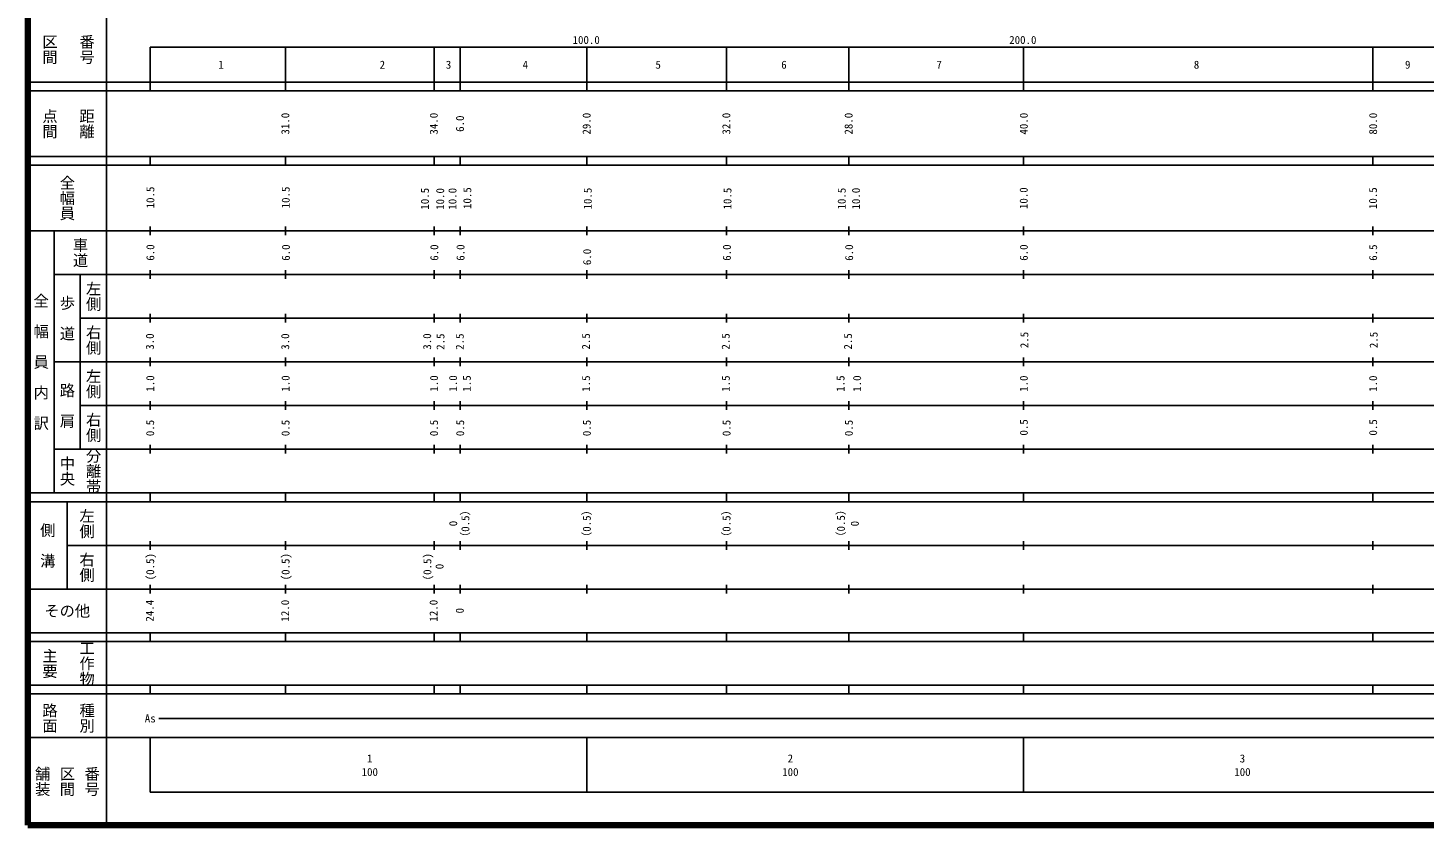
# Model space of a CAD drawing. Units: millimetres on the paper, enlarged 1000 times. Extents: x 40000 to 680000, y 20000 to 380000.
# Drawn here: x 40000 to 359737, y 20000 to 202409 of the extents above; entities that cross this region are included whole.
import ezdxf
from ezdxf.enums import TextEntityAlignment as Align

# ---------------------------------------------------------------- set-up
doc = ezdxf.new("R2010")
doc.units = ezdxf.units.MM
doc.header["$LTSCALE"] = 1000
doc.layers.add('M-TTL', color=2, linetype='Continuous', lineweight=140)
doc.layers.add('M-TTL-BAND', color=7, linetype='Continuous', lineweight=25)
doc.styles.add('@ＭＳ ゴシック', font='')
doc.styles.add('ＭＳ ゴシック', font='')
doc.styles.get('@ＭＳ ゴシック').set_extended_font_data('@MS Gothic')
doc.styles.get('ＭＳ ゴシック').set_extended_font_data('MS Gothic')

msp = doc.modelspace()

# ---------------------------------------------------------------- linework, layer by layer
at = {"layer": 'M-TTL'}
for p, q in [((40000, 380000), (40000, 20000)), ((40000, 20000), (680000, 20000))]:
    msp.add_line(p, q, dxfattribs=at)
at = {"layer": 'M-TTL-BAND'}
for p, q in [((58000, 370000), (58000, 20000)), ((68000, 198000), (579000, 198000)), ((68000, 198000), (68000, 188000)), ((99000, 198000), (99000, 188000)), ((133000, 198000), (133000, 188000)), ((139000, 198000), (139000, 188000)), ((168000, 198000), (168000, 188000)), ((200000, 198000), (200000, 188000)), ((228000, 198000), (228000, 188000)), ((268000, 198000), (268000, 188000)), ((348000, 198000), (348000, 188000)), ((40000, 190000), (579000, 190000)), ((40000, 188000), (579000, 188000)), ((40000, 173000), (579000, 173000)), ((68000, 171000), (68000, 173000)), ((99000, 173000), (99000, 171000)), ((133000, 173000), (133000, 171000)), ((139000, 173000), (139000, 171000)), ((168000, 173000), (168000, 171000)), ((200000, 173000), (200000, 171000)), ((228000, 173000), (228000, 171000)), ((268000, 171000), (268000, 173000)), ((348000, 171000), (348000, 173000)), ((40000, 171000), (579000, 171000)), ((68000, 155000), (68000, 157000)), ((99000, 157000), (99000, 155000)), ((133000, 157000), (133000, 155000)), ((139000, 157000), (139000, 155000)), ((168000, 157000), (168000, 155000)), ((200000, 157000), (200000, 155000)), ((228000, 157000), (228000, 155000)), ((268000, 155000), (268000, 157000)), ((348000, 155000), (348000, 157000)), ((40000, 156000), (579000, 156000)), ((46000, 96000), (46000, 156000)), ((46000, 146000), (579000, 146000)), ((52000, 146000), (52000, 106000)), ((68000, 145000), (68000, 147000)), ((99000, 147000), (99000, 145000)), ((133000, 147000), (133000, 145000)), ((139000, 147000), (139000, 145000)), ((168000, 147000), (168000, 145000)), ((200000, 147000), (200000, 145000)), ((228000, 147000), (228000, 145000)), ((268000, 145000), (268000, 147000)), ((348000, 145000), (348000, 147000)), ((52000, 136000), (579000, 136000)), ((68000, 135000), (68000, 137000)), ((99000, 137000), (99000, 135000)), ((133000, 137000), (133000, 135000)), ((139000, 137000), (139000, 135000)), ((168000, 137000), (168000, 135000)), ((200000, 137000), (200000, 135000)), ((228000, 137000), (228000, 135000)), ((268000, 135000), (268000, 137000)), ((348000, 135000), (348000, 137000)), ((46000, 126000), (579000, 126000)), ((68000, 125000), (68000, 127000)), ((99000, 127000), (99000, 125000)), ((133000, 127000), (133000, 125000)), ((139000, 127000), (139000, 125000)), ((168000, 127000), (168000, 125000)), ((200000, 127000), (200000, 125000)), ((228000, 127000), (228000, 125000)), ((268000, 125000), (268000, 127000)), ((348000, 125000), (348000, 127000)), ((52000, 116000), (579000, 116000)), ((68000, 115000), (68000, 117000)), ((99000, 117000), (99000, 115000)), ((133000, 117000), (133000, 115000)), ((139000, 117000), (139000, 115000)), ((168000, 117000), (168000, 115000)), ((200000, 117000), (200000, 115000)), ((228000, 117000), (228000, 115000)), ((268000, 115000), (268000, 117000)), ((348000, 115000), (348000, 117000)), ((46000, 106000), (579000, 106000)), ((68000, 105000), (68000, 107000)), ((99000, 107000), (99000, 105000)), ((133000, 107000), (133000, 105000)), ((139000, 107000), (139000, 105000)), ((168000, 107000), (168000, 105000)), ((200000, 107000), (200000, 105000)), ((228000, 107000), (228000, 105000)), ((268000, 105000), (268000, 107000)), ((348000, 105000), (348000, 107000)), ((40000, 96000), (579000, 96000)), ((68000, 94000), (68000, 96000)), ((99000, 96000), (99000, 94000)), ((133000, 96000), (133000, 94000)), ((139000, 96000), (139000, 94000)), ((168000, 96000), (168000, 94000)), ((200000, 96000), (200000, 94000)), ((228000, 96000), (228000, 94000)), ((268000, 94000), (268000, 96000)), ((348000, 94000), (348000, 96000)), ((40000, 94000), (579000, 94000)), ((49000, 94000), (49000, 74000)), ((49000, 84000), (579000, 84000)), ((68000, 83000), (68000, 85000)), ((99000, 85000), (99000, 83000)), ((133000, 85000), (133000, 83000)), ((139000, 85000), (139000, 83000)), ((168000, 85000), (168000, 83000)), ((200000, 85000), (200000, 83000)), ((228000, 85000), (228000, 83000)), ((268000, 83000), (268000, 85000)), ((348000, 83000), (348000, 85000)), ((40000, 74000), (579000, 74000)), ((68000, 73000), (68000, 75000)), ((99000, 75000), (99000, 73000)), ((133000, 75000), (133000, 73000)), ((139000, 75000), (139000, 73000)), ((168000, 75000), (168000, 73000)), ((200000, 75000), (200000, 73000)), ((228000, 75000), (228000, 73000)), ((268000, 73000), (268000, 75000)), ((348000, 73000), (348000, 75000)), ((40000, 64000), (579000, 64000)), ((68000, 62000), (68000, 64000)), ((99000, 64000), (99000, 62000)), ((133000, 64000), (133000, 62000)), ((139000, 64000), (139000, 62000)), ((168000, 64000), (168000, 62000)), ((200000, 64000), (200000, 62000)), ((228000, 64000), (228000, 62000)), ((268000, 62000), (268000, 64000)), ((348000, 62000), (348000, 64000)), ((40000, 62000), (579000, 62000)), ((40000, 52000), (579000, 52000)), ((68000, 50000), (68000, 52000)), ((99000, 52000), (99000, 50000)), ((133000, 52000), (133000, 50000)), ((139000, 52000), (139000, 50000)), ((168000, 52000), (168000, 50000)), ((200000, 52000), (200000, 50000)), ((228000, 52000), (228000, 50000)), ((268000, 50000), (268000, 52000)), ((348000, 50000), (348000, 52000)), ((40000, 50000), (579000, 50000)), ((69953, 44406), (550777, 44406)), ((40000, 40000), (579000, 40000)), ((68000, 40000), (68000, 27500)), ((168000, 40000), (168000, 27500)), ((268000, 40000), (268000, 27500)), ((68000, 27500), (579000, 27500))]:
    msp.add_line(p, q, dxfattribs=at)

# ---------------------------------------------------------------- texts
for s, height, rotation, style, p in [('区間', 2566, 270, '@ＭＳ ゴシック', (45000, 197500)), ('番号', 2566, 270, '@ＭＳ ゴシック', (53500, 197500)), ('点間', 2566, 270, '@ＭＳ ゴシック', (45000, 180500)), ('距離', 2566, 270, '@ＭＳ ゴシック', (53500, 180500)), ('31.0', 1833, 90, 'ＭＳ ゴシック', (98936, 180500)), ('34.0', 1833, 90, 'ＭＳ ゴシック', (132936, 180500)), ('29.0', 1833, 90, 'ＭＳ ゴシック', (167936, 180500)), ('32.0', 1833, 90, 'ＭＳ ゴシック', (199936, 180500)), ('28.0', 1833, 90, 'ＭＳ ゴシック', (227936, 180500)), ('40.0', 1833, 90, 'ＭＳ ゴシック', (268058, 180500)), ('80.0', 1833, 90, 'ＭＳ ゴシック', (348058, 180500)), ('6.0', 1833, 90, 'ＭＳ ゴシック', (138936, 180500)), ('全幅員', 2566, 270, '@ＭＳ ゴシック', (49000, 163500)), ('10.5', 1833, 90, 'ＭＳ ゴシック', (68031, 163611)), ('10.5', 1833, 90, 'ＭＳ ゴシック', (99031, 163611)), ('10.5', 1833, 90, 'ＭＳ ゴシック', (130899, 163324)), ('10.0', 1833, 90, 'ＭＳ ゴシック', (134407, 163273)), ('10.0', 1833, 90, 'ＭＳ ゴシック', (137223, 163310)), ('10.5', 1833, 90, 'ＭＳ ゴシック', (140619, 163463)), ('10.5', 1833, 90, 'ＭＳ ゴシック', (168202, 163354)), ('10.5', 1833, 90, 'ＭＳ ゴシック', (200202, 163354)), ('10.5', 1833, 90, 'ＭＳ ゴシック', (226359, 163347)), ('10.0', 1833, 90, 'ＭＳ ゴシック', (229637, 163347)), ('10.0', 1833, 90, 'ＭＳ ゴシック', (268027, 163447)), ('10.5', 1833, 90, 'ＭＳ ゴシック', (348027, 163447)), ('車道', 2566, 270, '@ＭＳ ゴシック', (52000, 151000)), ('6.0', 1833, 90, 'ＭＳ ゴシック', (68031, 151018)), ('6.0', 1833, 90, 'ＭＳ ゴシック', (99058, 151000)), ('6.0', 1833, 90, 'ＭＳ ゴシック', (133058, 151000)), ('6.0', 1833, 90, 'ＭＳ ゴシック', (139058, 151000)), ('6.0', 1833, 90, 'ＭＳ ゴシック', (168058, 150000)), ('6.0', 1833, 90, 'ＭＳ ゴシック', (200058, 151000)), ('6.0', 1833, 90, 'ＭＳ ゴシック', (228058, 151000)), ('6.0', 1833, 90, 'ＭＳ ゴシック', (268058, 151000)), ('6.5', 1833, 90, 'ＭＳ ゴシック', (348058, 151000)), ('左側', 2566, 270, '@ＭＳ ゴシック', (55000, 141000)), ('全\u3000幅\u3000員\u3000内\u3000訳', 2566, 270, '@ＭＳ ゴシック', (43000, 126000)), ('歩\u3000道', 2566, 270, '@ＭＳ ゴシック', (49000, 136000)), ('右側', 2566, 270, '@ＭＳ ゴシック', (55000, 131000)), ('3.0', 1833, 90, 'ＭＳ ゴシック', (67918, 130635)), ('3.0', 1833, 90, 'ＭＳ ゴシック', (98918, 130635)), ('3.0', 1833, 90, 'ＭＳ ゴシック', (131418, 130650)), ('2.5', 1833, 90, 'ＭＳ ゴシック', (134473, 130618)), ('2.5', 1833, 90, 'ＭＳ ゴシック', (138891, 130627)), ('2.5', 1833, 90, 'ＭＳ ゴシック', (167796, 130677)), ('2.5', 1833, 90, 'ＭＳ ゴシック', (199796, 130677)), ('2.5', 1833, 90, 'ＭＳ ゴシック', (227796, 130677)), ('2.5', 1833, 90, 'ＭＳ ゴシック', (268189, 131000)), ('2.5', 1833, 90, 'ＭＳ ゴシック', (348189, 131000)), ('左側', 2566, 270, '@ＭＳ ゴシック', (55000, 121000)), ('1.0', 1833, 90, 'ＭＳ ゴシック', (68004, 121045)), ('1.0', 1833, 90, 'ＭＳ ゴシック', (99004, 121045)), ('1.0', 1833, 90, 'ＭＳ ゴシック', (133004, 121045)), ('1.0', 1833, 90, 'ＭＳ ゴシック', (137360, 121057)), ('1.5', 1833, 90, 'ＭＳ ゴシック', (140508, 121057)), ('1.5', 1833, 90, 'ＭＳ ゴシック', (167823, 121022)), ('1.5', 1833, 90, 'ＭＳ ゴシック', (199823, 121022)), ('1.5', 1833, 90, 'ＭＳ ゴシック', (226091, 121022)), ('1.0', 1833, 90, 'ＭＳ ゴシック', (229884, 121022)), ('1.0', 1833, 90, 'ＭＳ ゴシック', (268058, 121000)), ('1.0', 1833, 90, 'ＭＳ ゴシック', (348058, 121000)), ('路\u3000肩', 2566, 270, '@ＭＳ ゴシック', (49000, 116000)), ('右側', 2566, 270, '@ＭＳ ゴシック', (55000, 111000)), ('0.5', 1833, 90, 'ＭＳ ゴシック', (67985, 110865)), ('0.5', 1833, 90, 'ＭＳ ゴシック', (98985, 110865)), ('0.5', 1833, 90, 'ＭＳ ゴシック', (132985, 110865)), ('0.5', 1833, 90, 'ＭＳ ゴシック', (138985, 110865)), ('0.5', 1833, 90, 'ＭＳ ゴシック', (167985, 110865)), ('0.5', 1833, 90, 'ＭＳ ゴシック', (199985, 110865)), ('0.5', 1833, 90, 'ＭＳ ゴシック', (227985, 110865)), ('0.5', 1833, 90, 'ＭＳ ゴシック', (268058, 111000)), ('0.5', 1833, 90, 'ＭＳ ゴシック', (348058, 111000)), ('分離帯', 2566, 270, '@ＭＳ ゴシック', (55000, 101000)), ('中央', 2566, 270, '@ＭＳ ゴシック', (49000, 101000)), ('左側', 2566, 270, '@ＭＳ ゴシック', (53500, 89000)), ('（0.5）', 1833, 90, 'ＭＳ ゴシック', (140166, 88979)), ('（0.5）', 1833, 90, 'ＭＳ ゴシック', (167980, 88990)), ('（0.5）', 1833, 90, 'ＭＳ ゴシック', (199980, 88990)), ('（0.5）', 1833, 90, 'ＭＳ ゴシック', (226182, 89059)), ('側\u3000溝', 2566, 270, '@ＭＳ ゴシック', (44500, 84000)), ('0', 1833, 90, 'ＭＳ ゴシック', (137390, 89000)), ('0', 1833, 90, 'ＭＳ ゴシック', (229362, 88979)), ('右側', 2566, 270, '@ＭＳ ゴシック', (53500, 79000)), ('(0.5)', 1833, 90, 'ＭＳ ゴシック', (67997, 79125)), ('(0.5)', 1833, 90, 'ＭＳ ゴシック', (98997, 79125)), ('(0.5)', 1833, 90, 'ＭＳ ゴシック', (131473, 79120)), ('0', 1833, 90, 'ＭＳ ゴシック', (134262, 79164)), ('24.4', 1833, 90, 'ＭＳ ゴシック', (67895, 69055)), ('12.0', 1833, 90, 'ＭＳ ゴシック', (98895, 69055)), ('12.0', 1833, 90, 'ＭＳ ゴシック', (132895, 69055)), ('0', 1833, 90, 'ＭＳ ゴシック', (138895, 69055)), ('工作物', 2566, 270, '@ＭＳ ゴシック', (53500, 57000)), ('主要', 2566, 270, '@ＭＳ ゴシック', (45000, 57000)), ('路面', 2566, 270, '@ＭＳ ゴシック', (45000, 44500)), ('種別', 2566, 270, '@ＭＳ ゴシック', (53500, 44500)), ('舗装', 2566, 270, '@ＭＳ ゴシック', (43333, 30000)), ('区間', 2566, 270, '@ＭＳ ゴシック', (49000, 30000)), ('番号', 2566, 270, '@ＭＳ ゴシック', (54667, 30000))]:
    msp.add_text(s, height=height, rotation=rotation, dxfattribs=dict(at, style=style)).set_placement(p, align=Align.MIDDLE_CENTER)
at = {"layer": 'M-TTL-BAND', "style": 'ＭＳ ゴシック'}
for s, p in [('100.0', (167844, 198195)), ('200.0', (267844, 198195))]:
    msp.add_text(s, height=1833, dxfattribs=at).set_placement(p, align=Align.BOTTOM_CENTER)
for s, height, p in [('1', 1833, (84224, 194000)), ('2', 1833, (121171, 194000)), ('3', 1833, (136327, 194000)), ('4', 1833, (153922, 194000)), ('5', 1833, (184334, 194000)), ('6', 1833, (213141, 194000)), ('7', 1833, (248686, 194000)), ('8', 1833, (307621, 194000)), ('9', 1833, (355994, 194000)), ('その他', 2566, (49000, 69000)), ('As', 1833, (68006, 44406)), ('1', 1833, (118288, 35238)), ('2', 1833, (214607, 35238)), ('3', 1833, (318140, 35238)), ('100', 1833, (118288, 32131)), ('100', 1833, (214607, 32131)), ('100', 1833, (318140, 32131))]:
    msp.add_text(s, height=height, dxfattribs=at).set_placement(p, align=Align.MIDDLE_CENTER)

doc.saveas('drawing.dxf')
